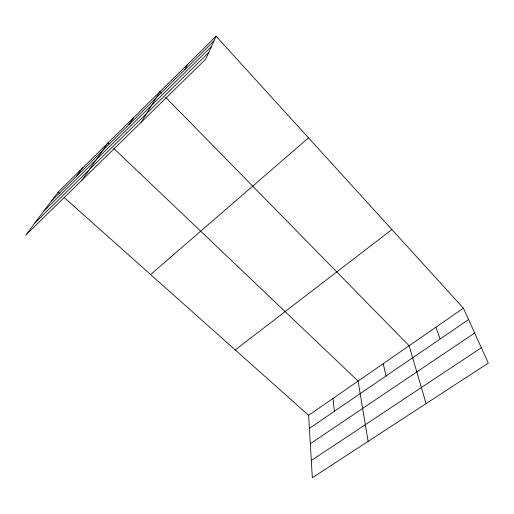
<?xml version="1.0" encoding="UTF-8"?>
<svg xmlns="http://www.w3.org/2000/svg" width="514" height="514" viewBox="0 0 514 514"><rect width="100%" height="100%" fill="white"/><g stroke="black" fill="none" stroke-linecap="round" stroke-linejoin="round"><path stroke-width="0.77" d="M216.131 36.256L205.748 59.123L25.7 235.194L58.101 192.12L216.131 36.256L463.41 308.188L488.3 363.083L312.326 477.744L308.631 415.318L64.057 197.427M184.539 69.917L187.552 64.443M141.119 122.326L160.04 91.576L161.704 93.278M128.905 124.696L133.531 117.725M81.848 180.286L107.972 142.931L109.122 144.029M76.56 176.238L82.587 167.975M51.451 200.968L214.023 40.882M43.555 211.46L211.511 46.427M34.824 223.07L208.703 52.608M150.615 274.54L308.503 137.842M235.239 349.925L391.899 229.552M308.631 415.318L463.41 308.188M309.409 428.374L468.562 319.567M310.315 443.71L474.653 332.995M311.304 460.467L481.348 347.76M58.101 192.12L59.887 193.714M113.735 148.411L358.097 381.08L368.114 441.397M165.598 97.255L409.125 345.761L426.106 403.606M435.84 327.27L440.157 338.983M383.219 363.694L386.008 376.004M332.988 398.459L334.402 411.29"/></g></svg>
